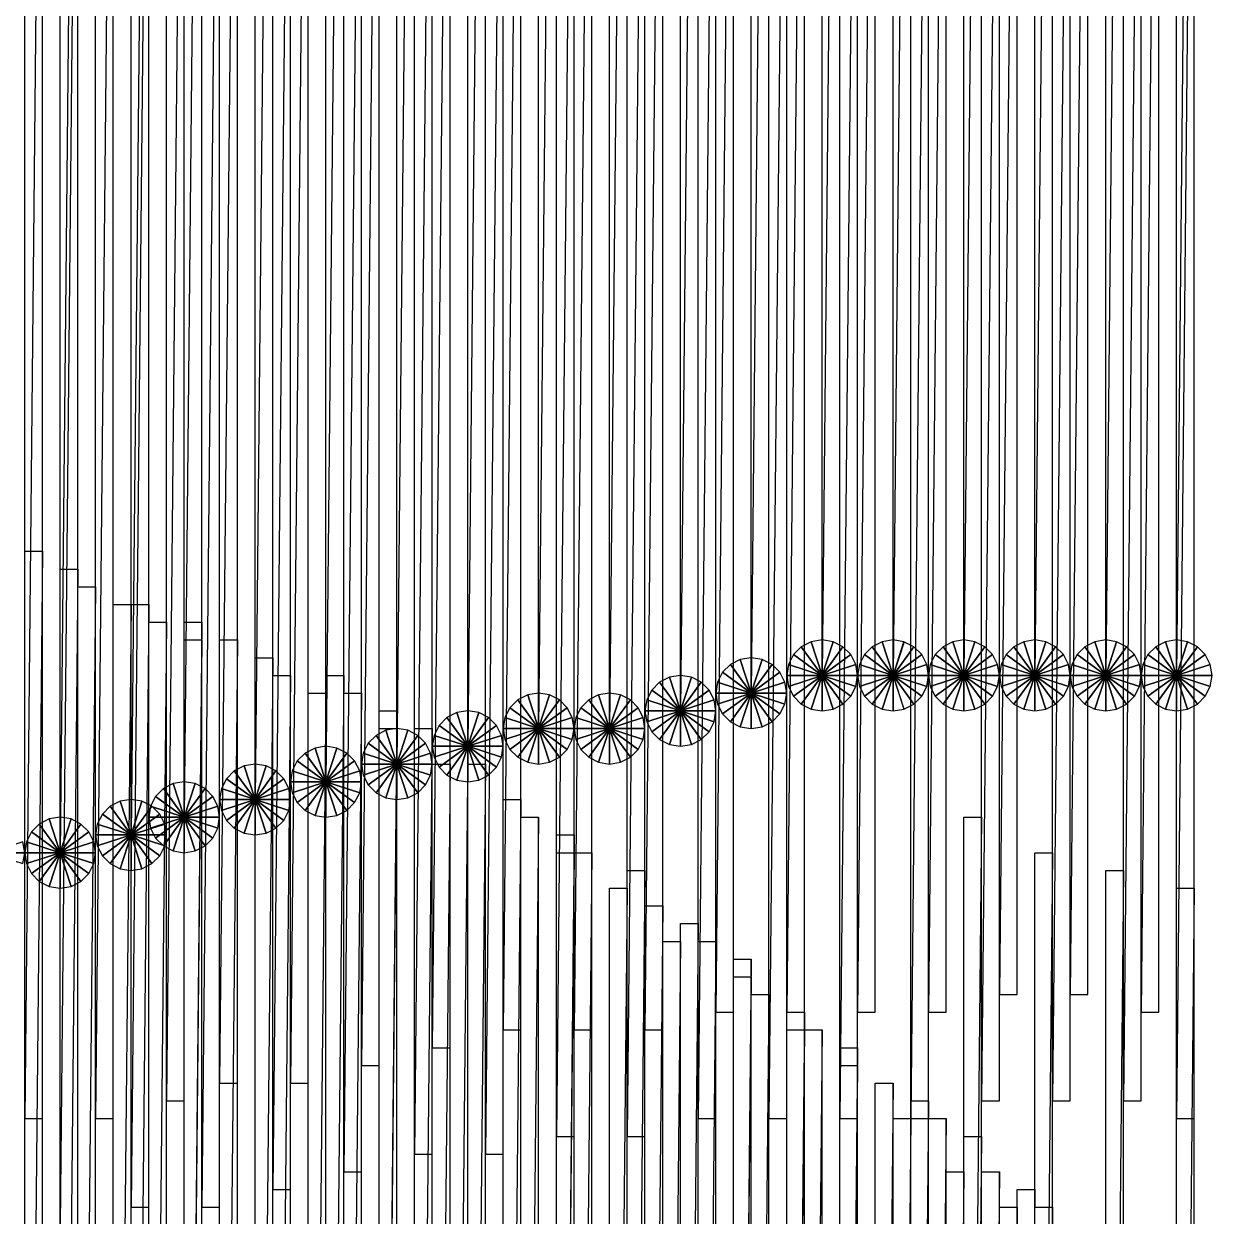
# Model space of a CAD drawing. Header units: metres. Extents: x -172 to 779, y -182 to 937.
# Drawn here: x 316 to 383, y 391.5 to 458.8 of the extents above; entities that cross this region are included whole.
import ezdxf

# ---------------------------------------------------------------- set-up
doc = ezdxf.new("R2010")
doc.units = ezdxf.units.M

msp = doc.modelspace()

# ---------------------------------------------------------------- linework, layer by layer
for points in [[(361, 422), (362, 422), (362, 523), (362.0001, 523.0001, 0.0001)], [(362, 523), (361, 422), (361, 523), (361.0001, 523.0001, 0.0001)], [(365, 422), (366, 422), (366, 523), (366.0001, 523.0001, 0.0001)], [(366, 523), (365, 422), (365, 523), (365.0001, 523.0001, 0.0001)], [(369, 422), (370, 422), (370, 523), (370.0001, 523.0001, 0.0001)], [(370, 523), (369, 422), (369, 523), (369.0001, 523.0001, 0.0001)], [(373, 422), (374, 422), (374, 523), (374.0001, 523.0001, 0.0001)], [(374, 523), (373, 422), (373, 523), (373.0001, 523.0001, 0.0001)], [(377, 422), (378, 422), (378, 523), (378.0001, 523.0001, 0.0001)], [(378, 523), (377, 422), (377, 523), (377.0001, 523.0001, 0.0001)], [(381, 422), (382, 422), (382, 523), (382.0001, 523.0001, 0.0001)], [(382, 523), (381, 422), (381, 523), (381.0001, 523.0001, 0.0001)], [(357, 421), (358, 421), (358, 522), (358.0001, 522.0001, 0.0001)], [(358, 522), (357, 421), (357, 522), (357.0001, 522.0001, 0.0001)], [(353, 420), (354, 420), (354, 521), (354.0001, 521.0001, 0.0001)], [(354, 521), (353, 420), (353, 521), (353.0001, 521.0001, 0.0001)], [(345, 419), (346, 419), (346, 520), (346.0001, 520.0001, 0.0001)], [(346, 520), (345, 419), (345, 520), (345.0001, 520.0001, 0.0001)], [(349, 419), (350, 419), (350, 520), (350.0001, 520.0001, 0.0001)], [(350, 520), (349, 419), (349, 520), (349.0001, 520.0001, 0.0001)], [(341, 418), (342, 418), (342, 519), (342.0001, 519.0001, 0.0001)], [(342, 519), (341, 418), (341, 519), (341.0001, 519.0001, 0.0001)], [(337, 417), (338, 417), (338, 518), (338.0001, 518.0001, 0.0001)], [(338, 518), (337, 417), (337, 518), (337.0001, 518.0001, 0.0001)], [(333, 416), (334, 416), (334, 517), (334.0001, 517.0001, 0.0001)], [(334, 517), (333, 416), (333, 517), (333.0001, 517.0001, 0.0001)], [(329, 415), (330, 415), (330, 516), (330.0001, 516.0001, 0.0001)], [(330, 516), (329, 415), (329, 516), (329.0001, 516.0001, 0.0001)], [(325, 414), (326, 414), (326, 515), (326.0001, 515.0001, 0.0001)], [(326, 515), (325, 414), (325, 515), (325.0001, 515.0001, 0.0001)], [(322, 413), (323, 413), (323, 514), (323.0001, 514.0001, 0.0001)], [(323, 514), (322, 413), (322, 514), (322.0001, 514.0001, 0.0001)], [(318, 412), (319, 412), (319, 513), (319.0001, 513.0001, 0.0001)], [(319, 513), (318, 412), (318, 513), (318.0001, 513.0001, 0.0001)], [(371, 404), (372, 404), (372, 505), (372.0001, 505.0001, 0.0001)], [(372, 505), (371, 404), (371, 505), (371.0001, 505.0001, 0.0001)], [(375, 404), (376, 404), (376, 505), (376.0001, 505.0001, 0.0001)], [(376, 505), (375, 404), (375, 505), (375.0001, 505.0001, 0.0001)], [(355, 403), (356, 403), (356, 504), (356.0001, 504.0001, 0.0001)], [(356, 504), (355, 403), (355, 504), (355.0001, 504.0001, 0.0001)], [(359, 403), (360, 403), (360, 504), (360.0001, 504.0001, 0.0001)], [(360, 504), (359, 403), (359, 504), (359.0001, 504.0001, 0.0001)], [(363, 403), (364, 403), (364, 504), (364.0001, 504.0001, 0.0001)], [(364, 504), (363, 403), (363, 504), (363.0001, 504.0001, 0.0001)], [(367, 403), (368, 403), (368, 504), (368.0001, 504.0001, 0.0001)], [(368, 504), (367, 403), (367, 504), (367.0001, 504.0001, 0.0001)], [(379, 403), (380, 403), (380, 504), (380.0001, 504.0001, 0.0001)], [(380, 504), (379, 403), (379, 504), (379.0001, 504.0001, 0.0001)], [(343, 402), (344, 402), (344, 503), (344.0001, 503.0001, 0.0001)], [(344, 503), (343, 402), (343, 503), (343.0001, 503.0001, 0.0001)], [(347, 402), (348, 402), (348, 503), (348.0001, 503.0001, 0.0001)], [(348, 503), (347, 402), (347, 503), (347.0001, 503.0001, 0.0001)], [(351, 402), (352, 402), (352, 503), (352.0001, 503.0001, 0.0001)], [(352, 503), (351, 402), (351, 503), (351.0001, 503.0001, 0.0001)], [(339, 401), (340, 401), (340, 502), (340.0001, 502.0001, 0.0001)], [(340, 502), (339, 401), (339, 502), (339.0001, 502.0001, 0.0001)], [(335, 400), (336, 400), (336, 501), (336.0001, 501.0001, 0.0001)], [(336, 501), (335, 400), (335, 501), (335.0001, 501.0001, 0.0001)], [(327, 399), (328, 399), (328, 500), (328.0001, 500.0001, 0.0001)], [(328, 500), (327, 399), (327, 500), (327.0001, 500.0001, 0.0001)], [(331, 399), (332, 399), (332, 500), (332.0001, 500.0001, 0.0001)], [(332, 500), (331, 399), (331, 500), (331.0001, 500.0001, 0.0001)], [(324, 398), (325, 398), (325, 499), (325.0001, 499.0001, 0.0001)], [(325, 499), (324, 398), (324, 499), (324.0001, 499.0001, 0.0001)], [(370, 398), (371, 398), (371, 499), (371.0001, 499.0001, 0.0001)], [(371, 499), (370, 398), (370, 499), (370.0001, 499.0001, 0.0001)], [(374, 398), (375, 398), (375, 499), (375.0001, 499.0001, 0.0001)], [(375, 499), (374, 398), (374, 499), (374.0001, 499.0001, 0.0001)], [(378, 398), (379, 398), (379, 499), (379.0001, 499.0001, 0.0001)], [(379, 499), (378, 398), (378, 499), (378.0001, 499.0001, 0.0001)], [(316, 397), (317, 397), (317, 498), (317.0001, 498.0001, 0.0001)], [(317, 498), (316, 397), (316, 498), (316.0001, 498.0001, 0.0001)], [(320, 397), (321, 397), (321, 498), (321.0001, 498.0001, 0.0001)], [(321, 498), (320, 397), (320, 498), (320.0001, 498.0001, 0.0001)], [(354, 397), (355, 397), (355, 498), (355.0001, 498.0001, 0.0001)], [(355, 498), (354, 397), (354, 498), (354.0001, 498.0001, 0.0001)], [(358, 397), (359, 397), (359, 498), (359.0001, 498.0001, 0.0001)], [(359, 498), (358, 397), (358, 498), (358.0001, 498.0001, 0.0001)], [(362, 397), (363, 397), (363, 498), (363.0001, 498.0001, 0.0001)], [(363, 498), (362, 397), (362, 498), (362.0001, 498.0001, 0.0001)], [(366, 397), (367, 397), (367, 498), (367.0001, 498.0001, 0.0001)], [(367, 498), (366, 397), (366, 498), (366.0001, 498.0001, 0.0001)], [(381, 397), (382, 397), (382, 498), (382.0001, 498.0001, 0.0001)], [(382, 498), (381, 397), (381, 498), (381.0001, 498.0001, 0.0001)], [(346, 396), (347, 396), (347, 497), (347.0001, 497.0001, 0.0001)], [(347, 497), (346, 396), (346, 497), (346.0001, 497.0001, 0.0001)], [(350, 396), (351, 396), (351, 497), (351.0001, 497.0001, 0.0001)], [(351, 497), (350, 396), (350, 497), (350.0001, 497.0001, 0.0001)], [(338, 395), (339, 395), (339, 496), (339.0001, 496.0001, 0.0001)], [(339, 496), (338, 395), (338, 496), (338.0001, 496.0001, 0.0001)], [(342, 395), (343, 395), (343, 496), (343.0001, 496.0001, 0.0001)], [(343, 496), (342, 395), (342, 496), (342.0001, 496.0001, 0.0001)], [(334, 394), (335, 394), (335, 495), (335.0001, 495.0001, 0.0001)], [(335, 495), (334, 394), (334, 495), (334.0001, 495.0001, 0.0001)], [(330, 393), (331, 393), (331, 494), (331.0001, 494.0001, 0.0001)], [(331, 494), (330, 393), (330, 494), (330.0001, 494.0001, 0.0001)], [(322, 392), (323, 392), (323, 493), (323.0001, 493.0001, 0.0001)], [(323, 493), (322, 392), (322, 493), (322.0001, 493.0001, 0.0001)], [(326, 392), (327, 392), (327, 493), (327.0001, 493.0001, 0.0001)], [(327, 493), (326, 392), (326, 493), (326.0001, 493.0001, 0.0001)], [(318, 391), (319, 391), (319, 492), (319.0001, 492.0001, 0.0001)], [(319, 492), (318, 391), (318, 492), (318.0001, 492.0001, 0.0001)], [(316, 328), (317, 328), (317, 429), (317.0001, 429.0001, 0.0001)], [(317, 429), (316, 328), (316, 429), (316.0001, 429.0001, 0.0001)], [(318, 327), (319, 327), (319, 428), (319.0001, 428.0001, 0.0001)], [(319, 428), (318, 327), (318, 428), (318.0001, 428.0001, 0.0001)], [(318, 327), (319, 327), (319, 428), (319.0001, 428.0001, 0.0001)], [(319, 428), (318, 327), (318, 428), (318.0001, 428.0001, 0.0001)], [(319, 326), (320, 326), (320, 427), (320.0001, 427.0001, 0.0001)], [(320, 427), (319, 326), (319, 427), (319.0001, 427.0001, 0.0001)], [(321, 325), (322, 325), (322, 426), (322.0001, 426.0001, 0.0001)], [(322, 426), (321, 325), (321, 426), (321.0001, 426.0001, 0.0001)], [(322, 325), (323, 325), (323, 426), (323.0001, 426.0001, 0.0001)], [(323, 426), (322, 325), (322, 426), (322.0001, 426.0001, 0.0001)], [(323, 324), (324, 324), (324, 425), (324.0001, 425.0001, 0.0001)], [(324, 425), (323, 324), (323, 425), (323.0001, 425.0001, 0.0001)], [(325, 324), (326, 324), (326, 425), (326.0001, 425.0001, 0.0001)], [(326, 425), (325, 324), (325, 425), (325.0001, 425.0001, 0.0001)], [(325, 323), (326, 323), (326, 424), (326.0001, 424.0001, 0.0001)], [(326, 424), (325, 323), (325, 424), (325.0001, 424.0001, 0.0001)], [(327, 323), (328, 323), (328, 424), (328.0001, 424.0001, 0.0001)], [(328, 424), (327, 323), (327, 424), (327.0001, 424.0001, 0.0001)], [(361, 422), (360.38196, 423.9021), (359.82443, 423.61804), (359.82452, 423.61813, 0.0001)], [(361, 422), (361, 424), (360.38196, 423.9021), (360.38205, 423.9022, 0.0001)], [(361, 422), (361.61804, 423.9021), (361, 424), (361.0001, 424.0001, 0.0001)], [(361, 422), (362.17557, 423.61804), (361.61804, 423.9021), (361.61813, 423.9022, 0.0001)], [(365, 422), (364.38196, 423.9021), (363.82443, 423.61804), (363.82452, 423.61813, 0.0001)], [(365, 422), (365, 424), (364.38196, 423.9021), (364.38205, 423.9022, 0.0001)], [(365, 422), (365.61804, 423.9021), (365, 424), (365.0001, 424.0001, 0.0001)], [(365, 422), (366.17557, 423.61804), (365.61804, 423.9021), (365.61813, 423.9022, 0.0001)], [(369, 422), (368.38196, 423.9021), (367.82443, 423.61804), (367.82452, 423.61813, 0.0001)], [(369, 422), (369, 424), (368.38196, 423.9021), (368.38205, 423.9022, 0.0001)], [(369, 422), (369.61804, 423.9021), (369, 424), (369.0001, 424.0001, 0.0001)], [(369, 422), (370.17557, 423.61804), (369.61804, 423.9021), (369.61813, 423.9022, 0.0001)], [(373, 422), (372.38196, 423.9021), (371.82443, 423.61804), (371.82452, 423.61813, 0.0001)], [(373, 422), (373, 424), (372.38196, 423.9021), (372.38205, 423.9022, 0.0001)], [(373, 422), (373.61804, 423.9021), (373, 424), (373.0001, 424.0001, 0.0001)], [(373, 422), (374.17557, 423.61804), (373.61804, 423.9021), (373.61813, 423.9022, 0.0001)], [(377, 422), (376.38196, 423.9021), (375.82443, 423.61804), (375.82452, 423.61813, 0.0001)], [(377, 422), (377, 424), (376.38196, 423.9021), (376.38205, 423.9022, 0.0001)], [(377, 422), (377.61804, 423.9021), (377, 424), (377.0001, 424.0001, 0.0001)], [(377, 422), (378.17557, 423.61804), (377.61804, 423.9021), (377.61813, 423.9022, 0.0001)], [(381, 422), (380.38196, 423.9021), (379.82443, 423.61804), (379.82452, 423.61813, 0.0001)], [(381, 422), (381, 424), (380.38196, 423.9021), (380.38205, 423.9022, 0.0001)], [(381, 422), (381.61804, 423.9021), (381, 424), (381.0001, 424.0001, 0.0001)], [(381, 422), (382.17557, 423.61804), (381.61804, 423.9021), (381.61813, 423.9022, 0.0001)], [(361, 422), (359.38196, 423.17557), (359.0979, 422.61804), (359.098, 422.61813, 0.0001)], [(361, 422), (359.82443, 423.61804), (359.38196, 423.17557), (359.38205, 423.17566, 0.0001)], [(361, 422), (362.61804, 423.17557), (362.17557, 423.61804), (362.17566, 423.61813, 0.0001)], [(361, 422), (362.9021, 422.61804), (362.61804, 423.17557), (362.61813, 423.17566, 0.0001)], [(365, 422), (363.38196, 423.17557), (363.0979, 422.61804), (363.098, 422.61813, 0.0001)], [(365, 422), (363.82443, 423.61804), (363.38196, 423.17557), (363.38205, 423.17566, 0.0001)], [(365, 422), (366.61804, 423.17557), (366.17557, 423.61804), (366.17566, 423.61813, 0.0001)], [(365, 422), (366.9021, 422.61804), (366.61804, 423.17557), (366.61813, 423.17566, 0.0001)], [(369, 422), (367.38196, 423.17557), (367.0979, 422.61804), (367.098, 422.61813, 0.0001)], [(369, 422), (367.82443, 423.61804), (367.38196, 423.17557), (367.38205, 423.17566, 0.0001)], [(369, 422), (370.61804, 423.17557), (370.17557, 423.61804), (370.17566, 423.61813, 0.0001)], [(369, 422), (370.9021, 422.61804), (370.61804, 423.17557), (370.61813, 423.17566, 0.0001)], [(373, 422), (371.38196, 423.17557), (371.0979, 422.61804), (371.098, 422.61813, 0.0001)], [(373, 422), (371.82443, 423.61804), (371.38196, 423.17557), (371.38205, 423.17566, 0.0001)], [(373, 422), (374.61804, 423.17557), (374.17557, 423.61804), (374.17566, 423.61813, 0.0001)], [(373, 422), (374.9021, 422.61804), (374.61804, 423.17557), (374.61813, 423.17566, 0.0001)], [(377, 422), (375.38196, 423.17557), (375.0979, 422.61804), (375.098, 422.61813, 0.0001)], [(377, 422), (375.82443, 423.61804), (375.38196, 423.17557), (375.38205, 423.17566, 0.0001)], [(377, 422), (378.61804, 423.17557), (378.17557, 423.61804), (378.17566, 423.61813, 0.0001)], [(377, 422), (378.9021, 422.61804), (378.61804, 423.17557), (378.61813, 423.17566, 0.0001)], [(381, 422), (379.38196, 423.17557), (379.0979, 422.61804), (379.098, 422.61813, 0.0001)], [(381, 422), (379.82443, 423.61804), (379.38196, 423.17557), (379.38205, 423.17566, 0.0001)], [(381, 422), (382.61804, 423.17557), (382.17557, 423.61804), (382.17566, 423.61813, 0.0001)], [(381, 422), (382.9021, 422.61804), (382.61804, 423.17557), (382.61813, 423.17566, 0.0001)], [(329, 322), (330, 322), (330, 423), (330.0001, 423.0001, 0.0001)], [(330, 423), (329, 322), (329, 423), (329.0001, 423.0001, 0.0001)], [(329, 322), (330, 322), (330, 423), (330.0001, 423.0001, 0.0001)], [(330, 423), (329, 322), (329, 423), (329.0001, 423.0001, 0.0001)], [(357, 421), (355.82443, 422.61804), (355.38196, 422.17557), (355.38205, 422.17566, 0.0001)], [(357, 421), (356.38196, 422.9021), (355.82443, 422.61804), (355.82452, 422.61813, 0.0001)], [(357, 421), (357, 423), (356.38196, 422.9021), (356.38205, 422.9022, 0.0001)], [(357, 421), (357.61804, 422.9021), (357, 423), (357.0001, 423.0001, 0.0001)], [(357, 421), (358.17557, 422.61804), (357.61804, 422.9021), (357.61813, 422.9022, 0.0001)], [(357, 421), (358.61804, 422.17557), (358.17557, 422.61804), (358.17566, 422.61813, 0.0001)], [(361, 422), (359.0979, 422.61804), (359, 422), (359.0001, 422.0001, 0.0001)], [(361, 422), (363, 422), (362.9021, 422.61804), (362.9022, 422.61813, 0.0001)], [(365, 422), (363.0979, 422.61804), (363, 422), (363.0001, 422.0001, 0.0001)], [(365, 422), (367, 422), (366.9021, 422.61804), (366.9022, 422.61813, 0.0001)], [(369, 422), (367.0979, 422.61804), (367, 422), (367.0001, 422.0001, 0.0001)], [(369, 422), (371, 422), (370.9021, 422.61804), (370.9022, 422.61813, 0.0001)], [(373, 422), (371.0979, 422.61804), (371, 422), (371.0001, 422.0001, 0.0001)], [(373, 422), (375, 422), (374.9021, 422.61804), (374.9022, 422.61813, 0.0001)], [(377, 422), (375.0979, 422.61804), (375, 422), (375.0001, 422.0001, 0.0001)], [(377, 422), (379, 422), (378.9021, 422.61804), (378.9022, 422.61813, 0.0001)], [(381, 422), (379.0979, 422.61804), (379, 422), (379.0001, 422.0001, 0.0001)], [(381, 422), (383, 422), (382.9021, 422.61804), (382.9022, 422.61813, 0.0001)], [(330, 321), (331, 321), (331, 422), (331.0001, 422.0001, 0.0001)], [(331, 422), (330, 321), (330, 422), (330.0001, 422.0001, 0.0001)], [(333, 321), (334, 321), (334, 422), (334.0001, 422.0001, 0.0001)], [(334, 422), (333, 321), (333, 422), (333.0001, 422.0001, 0.0001)], [(353, 420), (352.38196, 421.9021), (351.82443, 421.61804), (351.82452, 421.61813, 0.0001)], [(353, 420), (353, 422), (352.38196, 421.9021), (352.38205, 421.9022, 0.0001)], [(353, 420), (353.61804, 421.9021), (353, 422), (353.0001, 422.0001, 0.0001)], [(353, 420), (354.17557, 421.61804), (353.61804, 421.9021), (353.61813, 421.9022, 0.0001)], [(357, 421), (355.38196, 422.17557), (355.0979, 421.61804), (355.098, 421.61813, 0.0001)], [(357, 421), (358.9021, 421.61804), (358.61804, 422.17557), (358.61813, 422.17566, 0.0001)], [(361, 422), (359, 422), (359.0979, 421.38196), (359.098, 421.38205, 0.0001)], [(361, 422), (359.0979, 421.38196), (359.38196, 420.82443), (359.38205, 420.82452, 0.0001)], [(361, 422), (359.38196, 420.82443), (359.82443, 420.38196), (359.82452, 420.38205, 0.0001)], [(361, 422), (359.82443, 420.38196), (360.38196, 420.0979), (360.38205, 420.098, 0.0001)], [(361, 422), (360.38196, 420.0979), (361, 420), (361.0001, 420.0001, 0.0001)], [(361, 422), (362.9021, 421.38196), (363, 422), (363.0001, 422.0001, 0.0001)], [(361, 422), (361, 420), (361.61804, 420.0979), (361.61813, 420.098, 0.0001)], [(361, 422), (361.61804, 420.0979), (362.17557, 420.38196), (362.17566, 420.38205, 0.0001)], [(361, 422), (362.17557, 420.38196), (362.61804, 420.82443), (362.61813, 420.82452, 0.0001)], [(361, 422), (362.61804, 420.82443), (362.9021, 421.38196), (362.9022, 421.38205, 0.0001)], [(365, 422), (363, 422), (363.0979, 421.38196), (363.098, 421.38205, 0.0001)], [(365, 422), (363.0979, 421.38196), (363.38196, 420.82443), (363.38205, 420.82452, 0.0001)], [(365, 422), (363.38196, 420.82443), (363.82443, 420.38196), (363.82452, 420.38205, 0.0001)], [(365, 422), (363.82443, 420.38196), (364.38196, 420.0979), (364.38205, 420.098, 0.0001)], [(365, 422), (364.38196, 420.0979), (365, 420), (365.0001, 420.0001, 0.0001)], [(365, 422), (366.9021, 421.38196), (367, 422), (367.0001, 422.0001, 0.0001)], [(365, 422), (365, 420), (365.61804, 420.0979), (365.61813, 420.098, 0.0001)], [(365, 422), (365.61804, 420.0979), (366.17557, 420.38196), (366.17566, 420.38205, 0.0001)], [(365, 422), (366.17557, 420.38196), (366.61804, 420.82443), (366.61813, 420.82452, 0.0001)], [(365, 422), (366.61804, 420.82443), (366.9021, 421.38196), (366.9022, 421.38205, 0.0001)], [(369, 422), (367, 422), (367.0979, 421.38196), (367.098, 421.38205, 0.0001)], [(369, 422), (367.0979, 421.38196), (367.38196, 420.82443), (367.38205, 420.82452, 0.0001)], [(369, 422), (367.38196, 420.82443), (367.82443, 420.38196), (367.82452, 420.38205, 0.0001)], [(369, 422), (367.82443, 420.38196), (368.38196, 420.0979), (368.38205, 420.098, 0.0001)], [(369, 422), (368.38196, 420.0979), (369, 420), (369.0001, 420.0001, 0.0001)], [(369, 422), (370.9021, 421.38196), (371, 422), (371.0001, 422.0001, 0.0001)], [(369, 422), (369, 420), (369.61804, 420.0979), (369.61813, 420.098, 0.0001)], [(369, 422), (369.61804, 420.0979), (370.17557, 420.38196), (370.17566, 420.38205, 0.0001)], [(369, 422), (370.17557, 420.38196), (370.61804, 420.82443), (370.61813, 420.82452, 0.0001)], [(369, 422), (370.61804, 420.82443), (370.9021, 421.38196), (370.9022, 421.38205, 0.0001)], [(373, 422), (371, 422), (371.0979, 421.38196), (371.098, 421.38205, 0.0001)], [(373, 422), (371.0979, 421.38196), (371.38196, 420.82443), (371.38205, 420.82452, 0.0001)], [(373, 422), (371.38196, 420.82443), (371.82443, 420.38196), (371.82452, 420.38205, 0.0001)], [(373, 422), (371.82443, 420.38196), (372.38196, 420.0979), (372.38205, 420.098, 0.0001)], [(373, 422), (372.38196, 420.0979), (373, 420), (373.0001, 420.0001, 0.0001)], [(373, 422), (374.9021, 421.38196), (375, 422), (375.0001, 422.0001, 0.0001)], [(373, 422), (373, 420), (373.61804, 420.0979), (373.61813, 420.098, 0.0001)], [(373, 422), (373.61804, 420.0979), (374.17557, 420.38196), (374.17566, 420.38205, 0.0001)], [(373, 422), (374.17557, 420.38196), (374.61804, 420.82443), (374.61813, 420.82452, 0.0001)], [(373, 422), (374.61804, 420.82443), (374.9021, 421.38196), (374.9022, 421.38205, 0.0001)], [(377, 422), (375, 422), (375.0979, 421.38196), (375.098, 421.38205, 0.0001)], [(377, 422), (375.0979, 421.38196), (375.38196, 420.82443), (375.38205, 420.82452, 0.0001)], [(377, 422), (375.38196, 420.82443), (375.82443, 420.38196), (375.82452, 420.38205, 0.0001)], [(377, 422), (375.82443, 420.38196), (376.38196, 420.0979), (376.38205, 420.098, 0.0001)], [(377, 422), (376.38196, 420.0979), (377, 420), (377.0001, 420.0001, 0.0001)], [(377, 422), (378.9021, 421.38196), (379, 422), (379.0001, 422.0001, 0.0001)], [(377, 422), (377, 420), (377.61804, 420.0979), (377.61813, 420.098, 0.0001)], [(377, 422), (377.61804, 420.0979), (378.17557, 420.38196), (378.17566, 420.38205, 0.0001)], [(377, 422), (378.17557, 420.38196), (378.61804, 420.82443), (378.61813, 420.82452, 0.0001)], [(377, 422), (378.61804, 420.82443), (378.9021, 421.38196), (378.9022, 421.38205, 0.0001)], [(381, 422), (379, 422), (379.0979, 421.38196), (379.098, 421.38205, 0.0001)], [(381, 422), (379.0979, 421.38196), (379.38196, 420.82443), (379.38205, 420.82452, 0.0001)], [(381, 422), (379.38196, 420.82443), (379.82443, 420.38196), (379.82452, 420.38205, 0.0001)], [(381, 422), (379.82443, 420.38196), (380.38196, 420.0979), (380.38205, 420.098, 0.0001)], [(381, 422), (380.38196, 420.0979), (381, 420), (381.0001, 420.0001, 0.0001)], [(381, 422), (382.9021, 421.38196), (383, 422), (383.0001, 422.0001, 0.0001)], [(381, 422), (381, 420), (381.61804, 420.0979), (381.61813, 420.098, 0.0001)], [(381, 422), (381.61804, 420.0979), (382.17557, 420.38196), (382.17566, 420.38205, 0.0001)], [(381, 422), (382.17557, 420.38196), (382.61804, 420.82443), (382.61813, 420.82452, 0.0001)], [(381, 422), (382.61804, 420.82443), (382.9021, 421.38196), (382.9022, 421.38205, 0.0001)], [(332, 320), (333, 320), (333, 421), (333.0001, 421.0001, 0.0001)], [(333, 421), (332, 320), (332, 421), (332.0001, 421.0001, 0.0001)], [(334, 320), (335, 320), (335, 421), (335.0001, 421.0001, 0.0001)], [(335, 421), (334, 320), (334, 421), (334.0001, 421.0001, 0.0001)], [(345, 419), (345, 421), (344.38196, 420.9021), (344.38205, 420.9022, 0.0001)], [(345, 419), (345.61804, 420.9021), (345, 421), (345.0001, 421.0001, 0.0001)], [(349, 419), (349, 421), (348.38196, 420.9021), (348.38205, 420.9022, 0.0001)], [(349, 419), (349.61804, 420.9021), (349, 421), (349.0001, 421.0001, 0.0001)], [(353, 420), (351.38196, 421.17557), (351.0979, 420.61804), (351.098, 420.61813, 0.0001)], [(353, 420), (351.82443, 421.61804), (351.38196, 421.17557), (351.38205, 421.17566, 0.0001)], [(353, 420), (354.61804, 421.17557), (354.17557, 421.61804), (354.17566, 421.61813, 0.0001)], [(353, 420), (354.9021, 420.61804), (354.61804, 421.17557), (354.61813, 421.17566, 0.0001)], [(357, 421), (355.0979, 421.61804), (355, 421), (355.0001, 421.0001, 0.0001)], [(357, 421), (355, 421), (355.0979, 420.38196), (355.098, 420.38205, 0.0001)], [(357, 421), (355.0979, 420.38196), (355.38196, 419.82443), (355.38205, 419.82452, 0.0001)], [(357, 421), (355.38196, 419.82443), (355.82443, 419.38196), (355.82452, 419.38205, 0.0001)], [(357, 421), (355.82443, 419.38196), (356.38196, 419.0979), (356.38205, 419.098, 0.0001)], [(357, 421), (356.38196, 419.0979), (357, 419), (357.0001, 419.0001, 0.0001)], [(357, 421), (359, 421), (358.9021, 421.61804), (358.9022, 421.61813, 0.0001)], [(357, 421), (358.9021, 420.38196), (359, 421), (359.0001, 421.0001, 0.0001)], [(357, 421), (357, 419), (357.61804, 419.0979), (357.61813, 419.098, 0.0001)], [(357, 421), (357.61804, 419.0979), (358.17557, 419.38196), (358.17566, 419.38205, 0.0001)], [(357, 421), (358.17557, 419.38196), (358.61804, 419.82443), (358.61813, 419.82452, 0.0001)], [(357, 421), (358.61804, 419.82443), (358.9021, 420.38196), (358.9022, 420.38205, 0.0001)], [(345, 419), (343.82443, 420.61804), (343.38196, 420.17557), (343.38205, 420.17566, 0.0001)], [(345, 419), (344.38196, 420.9021), (343.82443, 420.61804), (343.82452, 420.61813, 0.0001)], [(345, 419), (346.17557, 420.61804), (345.61804, 420.9021), (345.61813, 420.9022, 0.0001)], [(345, 419), (346.61804, 420.17557), (346.17557, 420.61804), (346.17566, 420.61813, 0.0001)], [(349, 419), (347.82443, 420.61804), (347.38196, 420.17557), (347.38205, 420.17566, 0.0001)], [(349, 419), (348.38196, 420.9021), (347.82443, 420.61804), (347.82452, 420.61813, 0.0001)], [(349, 419), (350.17557, 420.61804), (349.61804, 420.9021), (349.61813, 420.9022, 0.0001)], [(349, 419), (350.61804, 420.17557), (350.17557, 420.61804), (350.17566, 420.61813, 0.0001)], [(353, 420), (351.0979, 420.61804), (351, 420), (351.0001, 420.0001, 0.0001)], [(353, 420), (355, 420), (354.9021, 420.61804), (354.9022, 420.61813, 0.0001)], [(336, 319), (337, 319), (337, 420), (337.0001, 420.0001, 0.0001)], [(337, 420), (336, 319), (336, 420), (336.0001, 420.0001, 0.0001)], [(341, 418), (340.38196, 419.9021), (339.82443, 419.61804), (339.82452, 419.61813, 0.0001)], [(341, 418), (341, 420), (340.38196, 419.9021), (340.38205, 419.9022, 0.0001)], [(341, 418), (341.61804, 419.9021), (341, 420), (341.0001, 420.0001, 0.0001)], [(341, 418), (342.17557, 419.61804), (341.61804, 419.9021), (341.61813, 419.9022, 0.0001)], [(345, 419), (343.38196, 420.17557), (343.0979, 419.61804), (343.098, 419.61813, 0.0001)], [(345, 419), (346.9021, 419.61804), (346.61804, 420.17557), (346.61813, 420.17566, 0.0001)], [(349, 419), (347.38196, 420.17557), (347.0979, 419.61804), (347.098, 419.61813, 0.0001)], [(349, 419), (350.9021, 419.61804), (350.61804, 420.17557), (350.61813, 420.17566, 0.0001)], [(353, 420), (351, 420), (351.0979, 419.38196), (351.098, 419.38205, 0.0001)], [(353, 420), (351.0979, 419.38196), (351.38196, 418.82443), (351.38205, 418.82452, 0.0001)], [(353, 420), (351.38196, 418.82443), (351.82443, 418.38196), (351.82452, 418.38205, 0.0001)], [(353, 420), (351.82443, 418.38196), (352.38196, 418.0979), (352.38205, 418.098, 0.0001)], [(353, 420), (352.38196, 418.0979), (353, 418), (353.0001, 418.0001, 0.0001)], [(353, 420), (354.9021, 419.38196), (355, 420), (355.0001, 420.0001, 0.0001)], [(353, 420), (353, 418), (353.61804, 418.0979), (353.61813, 418.098, 0.0001)], [(353, 420), (353.61804, 418.0979), (354.17557, 418.38196), (354.17566, 418.38205, 0.0001)], [(353, 420), (354.17557, 418.38196), (354.61804, 418.82443), (354.61813, 418.82452, 0.0001)], [(353, 420), (354.61804, 418.82443), (354.9021, 419.38196), (354.9022, 419.38205, 0.0001)], [(336, 318), (337, 318), (337, 419), (337.0001, 419.0001, 0.0001)], [(337, 419), (336, 318), (336, 419), (336.0001, 419.0001, 0.0001)], [(337, 417), (337, 419), (336.38196, 418.9021), (336.38205, 418.9022, 0.0001)], [(337, 417), (337.61804, 418.9021), (337, 419), (337.0001, 419.0001, 0.0001)], [(338, 318), (339, 318), (339, 419), (339.0001, 419.0001, 0.0001)], [(339, 419), (338, 318), (338, 419), (338.0001, 419.0001, 0.0001)], [(341, 418), (339.38196, 419.17557), (339.0979, 418.61804), (339.098, 418.61813, 0.0001)], [(341, 418), (339.82443, 419.61804), (339.38196, 419.17557), (339.38205, 419.17566, 0.0001)], [(341, 418), (342.61804, 419.17557), (342.17557, 419.61804), (342.17566, 419.61813, 0.0001)], [(341, 418), (342.9021, 418.61804), (342.61804, 419.17557), (342.61813, 419.17566, 0.0001)], [(345, 419), (343.0979, 419.61804), (343, 419), (343.0001, 419.0001, 0.0001)], [(345, 419), (343, 419), (343.0979, 418.38196), (343.098, 418.38205, 0.0001)], [(345, 419), (343.0979, 418.38196), (343.38196, 417.82443), (343.38205, 417.82452, 0.0001)], [(345, 419), (343.38196, 417.82443), (343.82443, 417.38196), (343.82452, 417.38205, 0.0001)], [(345, 419), (343.82443, 417.38196), (344.38196, 417.0979), (344.38205, 417.098, 0.0001)], [(345, 419), (344.38196, 417.0979), (345, 417), (345.0001, 417.0001, 0.0001)], [(345, 419), (347, 419), (346.9021, 419.61804), (346.9022, 419.61813, 0.0001)], [(345, 419), (346.9021, 418.38196), (347, 419), (347.0001, 419.0001, 0.0001)], [(345, 419), (345, 417), (345.61804, 417.0979), (345.61813, 417.098, 0.0001)], [(345, 419), (345.61804, 417.0979), (346.17557, 417.38196), (346.17566, 417.38205, 0.0001)], [(345, 419), (346.17557, 417.38196), (346.61804, 417.82443), (346.61813, 417.82452, 0.0001)], [(345, 419), (346.61804, 417.82443), (346.9021, 418.38196), (346.9022, 418.38205, 0.0001)], [(349, 419), (347.0979, 419.61804), (347, 419), (347.0001, 419.0001, 0.0001)], [(349, 419), (347, 419), (347.0979, 418.38196), (347.098, 418.38205, 0.0001)], [(349, 419), (347.0979, 418.38196), (347.38196, 417.82443), (347.38205, 417.82452, 0.0001)], [(349, 419), (347.38196, 417.82443), (347.82443, 417.38196), (347.82452, 417.38205, 0.0001)], [(349, 419), (347.82443, 417.38196), (348.38196, 417.0979), (348.38205, 417.098, 0.0001)], [(349, 419), (348.38196, 417.0979), (349, 417), (349.0001, 417.0001, 0.0001)], [(349, 419), (351, 419), (350.9021, 419.61804), (350.9022, 419.61813, 0.0001)], [(349, 419), (350.9021, 418.38196), (351, 419), (351.0001, 419.0001, 0.0001)], [(349, 419), (349, 417), (349.61804, 417.0979), (349.61813, 417.098, 0.0001)], [(349, 419), (349.61804, 417.0979), (350.17557, 417.38196), (350.17566, 417.38205, 0.0001)], [(349, 419), (350.17557, 417.38196), (350.61804, 417.82443), (350.61813, 417.82452, 0.0001)], [(349, 419), (350.61804, 417.82443), (350.9021, 418.38196), (350.9022, 418.38205, 0.0001)], [(337, 417), (335.82443, 418.61804), (335.38196, 418.17557), (335.38205, 418.17566, 0.0001)], [(337, 417), (336.38196, 418.9021), (335.82443, 418.61804), (335.82452, 418.61813, 0.0001)], [(337, 417), (338.17557, 418.61804), (337.61804, 418.9021), (337.61813, 418.9022, 0.0001)], [(337, 417), (338.61804, 418.17557), (338.17557, 418.61804), (338.17566, 418.61813, 0.0001)], [(341, 418), (339.0979, 418.61804), (339, 418), (339.0001, 418.0001, 0.0001)], [(341, 418), (343, 418), (342.9021, 418.61804), (342.9022, 418.61813, 0.0001)], [(333, 416), (332.38196, 417.9021), (331.82443, 417.61804), (331.82452, 417.61813, 0.0001)], [(333, 416), (333, 418), (332.38196, 417.9021), (332.38205, 417.9022, 0.0001)], [(333, 416), (333.61804, 417.9021), (333, 418), (333.0001, 418.0001, 0.0001)], [(333, 416), (334.17557, 417.61804), (333.61804, 417.9021), (333.61813, 417.9022, 0.0001)], [(337, 417), (335.38196, 418.17557), (335.0979, 417.61804), (335.098, 417.61813, 0.0001)], [(337, 417), (338.9021, 417.61804), (338.61804, 418.17557), (338.61813, 418.17566, 0.0001)], [(341, 418), (339, 418), (339.0979, 417.38196), (339.098, 417.38205, 0.0001)], [(341, 418), (339.0979, 417.38196), (339.38196, 416.82443), (339.38205, 416.82452, 0.0001)], [(341, 418), (339.38196, 416.82443), (339.82443, 416.38196), (339.82452, 416.38205, 0.0001)], [(341, 418), (339.82443, 416.38196), (340.38196, 416.0979), (340.38205, 416.098, 0.0001)], [(340, 317), (341, 317), (341, 418), (341.0001, 418.0001, 0.0001)], [(341, 418), (340, 317), (340, 418), (340.0001, 418.0001, 0.0001)], [(341, 418), (340.38196, 416.0979), (341, 416), (341.0001, 416.0001, 0.0001)], [(341, 418), (342.9021, 417.38196), (343, 418), (343.0001, 418.0001, 0.0001)], [(341, 418), (341, 416), (341.61804, 416.0979), (341.61813, 416.098, 0.0001)], [(341, 418), (341.61804, 416.0979), (342.17557, 416.38196), (342.17566, 416.38205, 0.0001)], [(341, 418), (342.17557, 416.38196), (342.61804, 416.82443), (342.61813, 416.82452, 0.0001)], [(341, 418), (342.61804, 416.82443), (342.9021, 417.38196), (342.9022, 417.38205, 0.0001)], [(329, 415), (329, 417), (328.38196, 416.9021), (328.38205, 416.9022, 0.0001)], [(329, 415), (329.61804, 416.9021), (329, 417), (329.0001, 417.0001, 0.0001)], [(333, 416), (331.38196, 417.17557), (331.0979, 416.61804), (331.098, 416.61813, 0.0001)], [(333, 416), (331.82443, 417.61804), (331.38196, 417.17557), (331.38205, 417.17566, 0.0001)], [(333, 416), (334.61804, 417.17557), (334.17557, 417.61804), (334.17566, 417.61813, 0.0001)], [(333, 416), (334.9021, 416.61804), (334.61804, 417.17557), (334.61813, 417.17566, 0.0001)], [(337, 417), (335.0979, 417.61804), (335, 417), (335.0001, 417.0001, 0.0001)], [(337, 417), (335, 417), (335.0979, 416.38196), (335.098, 416.38205, 0.0001)], [(337, 417), (335.0979, 416.38196), (335.38196, 415.82443), (335.38205, 415.82452, 0.0001)], [(337, 417), (335.38196, 415.82443), (335.82443, 415.38196), (335.82452, 415.38205, 0.0001)], [(337, 417), (335.82443, 415.38196), (336.38196, 415.0979), (336.38205, 415.098, 0.0001)], [(337, 417), (336.38196, 415.0979), (337, 415), (337.0001, 415.0001, 0.0001)], [(337, 417), (339, 417), (338.9021, 417.61804), (338.9022, 417.61813, 0.0001)], [(337, 417), (338.9021, 416.38196), (339, 417), (339.0001, 417.0001, 0.0001)], [(337, 417), (337, 415), (337.61804, 415.0979), (337.61813, 415.098, 0.0001)], [(337, 417), (337.61804, 415.0979), (338.17557, 415.38196), (338.17566, 415.38205, 0.0001)], [(337, 417), (338.17557, 415.38196), (338.61804, 415.82443), (338.61813, 415.82452, 0.0001)], [(337, 417), (338.61804, 415.82443), (338.9021, 416.38196), (338.9022, 416.38205, 0.0001)], [(339, 316), (340, 316), (340, 417), (340.0001, 417.0001, 0.0001)], [(340, 417), (339, 316), (339, 417), (339.0001, 417.0001, 0.0001)], [(341, 316), (342, 316), (342, 417), (342.0001, 417.0001, 0.0001)], [(342, 417), (341, 316), (341, 417), (341.0001, 417.0001, 0.0001)], [(329, 415), (327.82443, 416.61804), (327.38196, 416.17557), (327.38205, 416.17566, 0.0001)], [(329, 415), (328.38196, 416.9021), (327.82443, 416.61804), (327.82452, 416.61813, 0.0001)], [(329, 415), (330.17557, 416.61804), (329.61804, 416.9021), (329.61813, 416.9022, 0.0001)], [(329, 415), (330.61804, 416.17557), (330.17557, 416.61804), (330.17566, 416.61813, 0.0001)], [(333, 416), (331.0979, 416.61804), (331, 416), (331.0001, 416.0001, 0.0001)], [(333, 416), (335, 416), (334.9021, 416.61804), (334.9022, 416.61813, 0.0001)], [(325, 414), (323.82443, 415.61804), (323.38196, 415.17557), (323.38205, 415.17566, 0.0001)], [(325, 414), (324.38196, 415.9021), (323.82443, 415.61804), (323.82452, 415.61813, 0.0001)], [(325, 414), (325, 416), (324.38196, 415.9021), (324.38205, 415.9022, 0.0001)], [(325, 414), (325.61804, 415.9021), (325, 416), (325.0001, 416.0001, 0.0001)], [(325, 414), (326.17557, 415.61804), (325.61804, 415.9021), (325.61813, 415.9022, 0.0001)], [(325, 414), (326.61804, 415.17557), (326.17557, 415.61804), (326.17566, 415.61813, 0.0001)], [(329, 415), (327.0979, 415.61804), (327, 415), (327.0001, 415.0001, 0.0001)], [(329, 415), (327.38196, 416.17557), (327.0979, 415.61804), (327.098, 415.61813, 0.0001)], [(329, 415), (330.9021, 415.61804), (330.61804, 416.17557), (330.61813, 416.17566, 0.0001)], [(329, 415), (331, 415), (330.9021, 415.61804), (330.9022, 415.61813, 0.0001)], [(333, 416), (331, 416), (331.0979, 415.38196), (331.098, 415.38205, 0.0001)], [(333, 416), (331.0979, 415.38196), (331.38196, 414.82443), (331.38205, 414.82452, 0.0001)], [(333, 416), (331.38196, 414.82443), (331.82443, 414.38196), (331.82452, 414.38205, 0.0001)], [(333, 416), (331.82443, 414.38196), (332.38196, 414.0979), (332.38205, 414.098, 0.0001)], [(333, 416), (332.38196, 414.0979), (333, 414), (333.0001, 414.0001, 0.0001)], [(333, 416), (334.9021, 415.38196), (335, 416), (335.0001, 416.0001, 0.0001)], [(333, 416), (333, 414), (333.61804, 414.0979), (333.61813, 414.098, 0.0001)], [(333, 416), (333.61804, 414.0979), (334.17557, 414.38196), (334.17566, 414.38205, 0.0001)], [(333, 416), (334.17557, 414.38196), (334.61804, 414.82443), (334.61813, 414.82452, 0.0001)], [(333, 416), (334.61804, 414.82443), (334.9021, 415.38196), (334.9022, 415.38205, 0.0001)], [(322, 413), (322, 415), (321.38196, 414.9021), (321.38205, 414.9022, 0.0001)], [(322, 413), (322.61804, 414.9021), (322, 415), (322.0001, 415.0001, 0.0001)], [(325, 414), (323.38196, 415.17557), (323.0979, 414.61804), (323.098, 414.61813, 0.0001)], [(325, 414), (326.9021, 414.61804), (326.61804, 415.17557), (326.61813, 415.17566, 0.0001)], [(329, 415), (327, 415), (327.0979, 414.38196), (327.098, 414.38205, 0.0001)], [(329, 415), (327.0979, 414.38196), (327.38196, 413.82443), (327.38205, 413.82452, 0.0001)], [(329, 415), (327.38196, 413.82443), (327.82443, 413.38196), (327.82452, 413.38205, 0.0001)], [(329, 415), (327.82443, 413.38196), (328.38196, 413.0979), (328.38205, 413.098, 0.0001)], [(329, 415), (328.38196, 413.0979), (329, 413), (329.0001, 413.0001, 0.0001)], [(329, 415), (330.9021, 414.38196), (331, 415), (331.0001, 415.0001, 0.0001)], [(329, 415), (329, 413), (329.61804, 413.0979), (329.61813, 413.098, 0.0001)], [(329, 415), (329.61804, 413.0979), (330.17557, 413.38196), (330.17566, 413.38205, 0.0001)], [(329, 415), (330.17557, 413.38196), (330.61804, 413.82443), (330.61813, 413.82452, 0.0001)], [(329, 415), (330.61804, 413.82443), (330.9021, 414.38196), (330.9022, 414.38205, 0.0001)], [(343, 314), (344, 314), (344, 415), (344.0001, 415.0001, 0.0001)], [(344, 415), (343, 314), (343, 415), (343.0001, 415.0001, 0.0001)], [(343, 314), (344, 314), (344, 415), (344.0001, 415.0001, 0.0001)], [(344, 415), (343, 314), (343, 415), (343.0001, 415.0001, 0.0001)], [(322, 413), (320.82443, 414.61804), (320.38196, 414.17557), (320.38205, 414.17566, 0.0001)], [(322, 413), (321.38196, 414.9021), (320.82443, 414.61804), (320.82452, 414.61813, 0.0001)], [(322, 413), (323.17557, 414.61804), (322.61804, 414.9021), (322.61813, 414.9022, 0.0001)], [(322, 413), (323.61804, 414.17557), (323.17557, 414.61804), (323.17566, 414.61813, 0.0001)], [(325, 414), (323.0979, 414.61804), (323, 414), (323.0001, 414.0001, 0.0001)], [(325, 414), (327, 414), (326.9021, 414.61804), (326.9022, 414.61813, 0.0001)], [(318, 412), (316.82443, 413.61804), (316.38196, 413.17557), (316.38205, 413.17566, 0.0001)], [(318, 412), (317.38196, 413.9021), (316.82443, 413.61804), (316.82452, 413.61813, 0.0001)], [(318, 412), (318, 414), (317.38196, 413.9021), (317.38205, 413.9022, 0.0001)], [(318, 412), (318.61804, 413.9021), (318, 414), (318.0001, 414.0001, 0.0001)], [(318, 412), (319.17557, 413.61804), (318.61804, 413.9021), (318.61813, 413.9022, 0.0001)], [(318, 412), (319.61804, 413.17557), (319.17557, 413.61804), (319.17566, 413.61813, 0.0001)], [(322, 413), (320.0979, 413.61804), (320, 413), (320.0001, 413.0001, 0.0001)], [(322, 413), (320.38196, 414.17557), (320.0979, 413.61804), (320.098, 413.61813, 0.0001)], [(322, 413), (323.9021, 413.61804), (323.61804, 414.17557), (323.61813, 414.17566, 0.0001)], [(322, 413), (324, 413), (323.9021, 413.61804), (323.9022, 413.61813, 0.0001)], [(325, 414), (323, 414), (323.0979, 413.38196), (323.098, 413.38205, 0.0001)], [(325, 414), (323.0979, 413.38196), (323.38196, 412.82443), (323.38205, 412.82452, 0.0001)], [(325, 414), (323.38196, 412.82443), (323.82443, 412.38196), (323.82452, 412.38205, 0.0001)], [(325, 414), (323.82443, 412.38196), (324.38196, 412.0979), (324.38205, 412.098, 0.0001)], [(325, 414), (324.38196, 412.0979), (325, 412), (325.0001, 412.0001, 0.0001)], [(325, 414), (326.9021, 413.38196), (327, 414), (327.0001, 414.0001, 0.0001)], [(325, 414), (325, 412), (325.61804, 412.0979), (325.61813, 412.098, 0.0001)], [(325, 414), (325.61804, 412.0979), (326.17557, 412.38196), (326.17566, 412.38205, 0.0001)], [(325, 414), (326.17557, 412.38196), (326.61804, 412.82443), (326.61813, 412.82452, 0.0001)], [(325, 414), (326.61804, 412.82443), (326.9021, 413.38196), (326.9022, 413.38205, 0.0001)], [(344, 313), (345, 313), (345, 414), (345.0001, 414.0001, 0.0001)], [(345, 414), (344, 313), (344, 414), (344.0001, 414.0001, 0.0001)], [(369, 313), (370, 313), (370, 414), (370.0001, 414.0001, 0.0001)], [(370, 414), (369, 313), (369, 414), (369.0001, 414.0001, 0.0001)], [(318, 412), (316.38196, 413.17557), (316.0979, 412.61804), (316.098, 412.61813, 0.0001)], [(318, 412), (319.9021, 412.61804), (319.61804, 413.17557), (319.61813, 413.17566, 0.0001)], [(322, 413), (320, 413), (320.0979, 412.38196), (320.098, 412.38205, 0.0001)], [(322, 413), (320.0979, 412.38196), (320.38196, 411.82443), (320.38205, 411.82452, 0.0001)], [(322, 413), (320.38196, 411.82443), (320.82443, 411.38196), (320.82452, 411.38205, 0.0001)], [(322, 413), (320.82443, 411.38196), (321.38196, 411.0979), (321.38205, 411.098, 0.0001)], [(322, 413), (321.38196, 411.0979), (322, 411), (322.0001, 411.0001, 0.0001)], [(322, 413), (323.9021, 412.38196), (324, 413), (324.0001, 413.0001, 0.0001)], [(322, 413), (322, 411), (322.61804, 411.0979), (322.61813, 411.098, 0.0001)], [(322, 413), (322.61804, 411.0979), (323.17557, 411.38196), (323.17566, 411.38205, 0.0001)], [(322, 413), (323.17557, 411.38196), (323.61804, 411.82443), (323.61813, 411.82452, 0.0001)], [(322, 413), (323.61804, 411.82443), (323.9021, 412.38196), (323.9022, 412.38205, 0.0001)], [(346, 312), (347, 312), (347, 413), (347.0001, 413.0001, 0.0001)], [(347, 413), (346, 312), (346, 413), (346.0001, 413.0001, 0.0001)], [(314, 412), (316, 412), (315.9021, 412.61804), (315.9022, 412.61813, 0.0001)], [(318, 412), (316.0979, 412.61804), (316, 412), (316.0001, 412.0001, 0.0001)], [(318, 412), (320, 412), (319.9021, 412.61804), (319.9022, 412.61813, 0.0001)], [(314, 412), (315.9021, 411.38196), (316, 412), (316.0001, 412.0001, 0.0001)], [(318, 412), (316, 412), (316.0979, 411.38196), (316.098, 411.38205, 0.0001)], [(318, 412), (316.0979, 411.38196), (316.38196, 410.82443), (316.38205, 410.82452, 0.0001)], [(318, 412), (316.38196, 410.82443), (316.82443, 410.38196), (316.82452, 410.38205, 0.0001)], [(318, 412), (316.82443, 410.38196), (317.38196, 410.0979), (317.38205, 410.098, 0.0001)], [(318, 412), (317.38196, 410.0979), (318, 410), (318.0001, 410.0001, 0.0001)], [(318, 412), (319.9021, 411.38196), (320, 412), (320.0001, 412.0001, 0.0001)], [(318, 412), (318, 410), (318.61804, 410.0979), (318.61813, 410.098, 0.0001)], [(318, 412), (318.61804, 410.0979), (319.17557, 410.38196), (319.17566, 410.38205, 0.0001)], [(318, 412), (319.17557, 410.38196), (319.61804, 410.82443), (319.61813, 410.82452, 0.0001)], [(318, 412), (319.61804, 410.82443), (319.9021, 411.38196), (319.9022, 411.38205, 0.0001)], [(346, 311), (347, 311), (347, 412), (347.0001, 412.0001, 0.0001)], [(347, 412), (346, 311), (346, 412), (346.0001, 412.0001, 0.0001)], [(347, 311), (348, 311), (348, 412), (348.0001, 412.0001, 0.0001)], [(348, 412), (347, 311), (347, 412), (347.0001, 412.0001, 0.0001)], [(373, 311), (374, 311), (374, 412), (374.0001, 412.0001, 0.0001)], [(374, 412), (373, 311), (373, 412), (373.0001, 412.0001, 0.0001)], [(350, 310), (351, 310), (351, 411), (351.0001, 411.0001, 0.0001)], [(351, 411), (350, 310), (350, 411), (350.0001, 411.0001, 0.0001)], [(377, 310), (378, 310), (378, 411), (378.0001, 411.0001, 0.0001)], [(378, 411), (377, 310), (377, 411), (377.0001, 411.0001, 0.0001)], [(349, 309), (350, 309), (350, 410), (350.0001, 410.0001, 0.0001)], [(350, 410), (349, 309), (349, 410), (349.0001, 410.0001, 0.0001)], [(381, 309), (382, 309), (382, 410), (382.0001, 410.0001, 0.0001)], [(382, 410), (381, 309), (381, 410), (381.0001, 410.0001, 0.0001)], [(351, 308), (352, 308), (352, 409), (352.0001, 409.0001, 0.0001)], [(352, 409), (351, 308), (351, 409), (351.0001, 409.0001, 0.0001)], [(353, 307), (354, 307), (354, 408), (354.0001, 408.0001, 0.0001)], [(354, 408), (353, 307), (353, 408), (353.0001, 408.0001, 0.0001)], [(352, 306), (353, 306), (353, 407), (353.0001, 407.0001, 0.0001)], [(353, 407), (352, 306), (352, 407), (352.0001, 407.0001, 0.0001)], [(354, 306), (355, 306), (355, 407), (355.0001, 407.0001, 0.0001)], [(355, 407), (354, 306), (354, 407), (354.0001, 407.0001, 0.0001)], [(356, 305), (357, 305), (357, 406), (357.0001, 406.0001, 0.0001)], [(357, 406), (356, 305), (356, 406), (356.0001, 406.0001, 0.0001)], [(356, 304), (357, 304), (357, 405), (357.0001, 405.0001, 0.0001)], [(357, 405), (356, 304), (356, 405), (356.0001, 405.0001, 0.0001)], [(357, 303), (358, 303), (358, 404), (358.0001, 404.0001, 0.0001)], [(358, 404), (357, 303), (357, 404), (357.0001, 404.0001, 0.0001)], [(359, 302), (360, 302), (360, 403), (360.0001, 403.0001, 0.0001)], [(360, 403), (359, 302), (359, 403), (359.0001, 403.0001, 0.0001)], [(359, 301), (360, 301), (360, 402), (360.0001, 402.0001, 0.0001)], [(360, 402), (359, 301), (359, 402), (359.0001, 402.0001, 0.0001)], [(360, 301), (361, 301), (361, 402), (361.0001, 402.0001, 0.0001)], [(361, 402), (360, 301), (360, 402), (360.0001, 402.0001, 0.0001)], [(362, 300), (363, 300), (363, 401), (363.0001, 401.0001, 0.0001)], [(363, 401), (362, 300), (362, 401), (362.0001, 401.0001, 0.0001)], [(362, 299), (363, 299), (363, 400), (363.0001, 400.0001, 0.0001)], [(363, 400), (362, 299), (362, 400), (362.0001, 400.0001, 0.0001)], [(364, 298), (365, 298), (365, 399), (365.0001, 399.0001, 0.0001)], [(365, 399), (364, 298), (364, 399), (364.0001, 399.0001, 0.0001)], [(366, 297), (367, 297), (367, 398), (367.0001, 398.0001, 0.0001)], [(367, 398), (366, 297), (366, 398), (366.0001, 398.0001, 0.0001)], [(365, 296), (366, 296), (366, 397), (366.0001, 397.0001, 0.0001)], [(366, 397), (365, 296), (365, 397), (365.0001, 397.0001, 0.0001)], [(367, 296), (368, 296), (368, 397), (368.0001, 397.0001, 0.0001)], [(368, 397), (367, 296), (367, 397), (367.0001, 397.0001, 0.0001)], [(369, 295), (370, 295), (370, 396), (370.0001, 396.0001, 0.0001)], [(370, 396), (369, 295), (369, 396), (369.0001, 396.0001, 0.0001)], [(368, 293), (369, 293), (369, 394), (369.0001, 394.0001, 0.0001)], [(369, 394), (368, 293), (368, 394), (368.0001, 394.0001, 0.0001)], [(370, 293), (371, 293), (371, 394), (371.0001, 394.0001, 0.0001)], [(371, 394), (370, 293), (370, 394), (370.0001, 394.0001, 0.0001)], [(372, 292), (373, 292), (373, 393), (373.0001, 393.0001, 0.0001)], [(373, 393), (372, 292), (372, 393), (372.0001, 393.0001, 0.0001)], [(371, 291), (372, 291), (372, 392), (372.0001, 392.0001, 0.0001)], [(372, 392), (371, 291), (371, 392), (371.0001, 392.0001, 0.0001)], [(373, 291), (374, 291), (374, 392), (374.0001, 392.0001, 0.0001)], [(374, 392), (373, 291), (373, 392), (373.0001, 392.0001, 0.0001)]]:
    msp.add_3dface(points)

doc.saveas('drawing.dxf')
